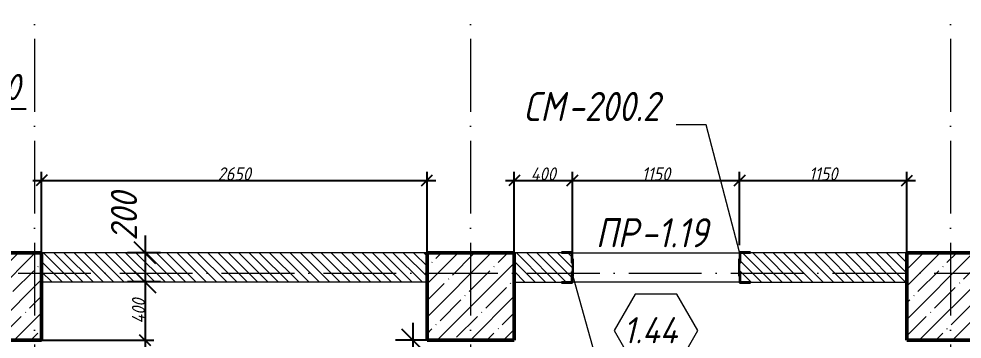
# Model space of a CAD drawing. Header units: millimetres. Extents: x -401725 to 250493, y 305116 to 802890.
# Drawn here: x -139157 to -132671, y 618845 to 621045 of the extents above; entities that cross this region are included whole.
import ezdxf

# ---------------------------------------------------------------- set-up
doc = ezdxf.new("R2010")
doc.units = ezdxf.units.MM
doc.linetypes.add('50_200_ШТРИХ_1Т_ш5_п1_п1_', pattern=[700, 500, -100, 0, -100])
for name, color, linetype, lineweight in [('A-____-____-DIMS', 7, 'Continuous', 9), ('A-DOOR-____-IDEN', 7, 'Continuous', 9), ('A-GENM-____-IDEN', 7, 'Continuous', 9), ('A-GENM-____-MCUT', 7, 'Continuous', 25), ('A-GENM-____-OTLN', 7, 'Continuous', 9), ('A-GENM-____-OTLN-1', 7, 'Continuous', 25), ('S-COLS-____-MCUT', 7, 'Continuous', 50), ('S-COLS-____-OTLN', 7, 'Continuous', 9), ('S-GRID-____-OTLN-1', 7, '50_200_ШТРИХ_1Т_ш5_п1_п1_', 9)]:
    doc.layers.add(name, color=color, linetype=linetype, lineweight=lineweight)
for name, color, linetype, lineweight, true_color in [('A-WALL-____-MCUT-4', 7, 'Continuous', 13, 0x000000), ('A-WALL-____-PATT-3', 9, 'Continuous', 9, 0x808080), ('I-WALL-____-OTLN-1', 7, 'Continuous', 9, 0x000000)]:
    doc.layers.add(name, color=color, linetype=linetype, lineweight=lineweight, true_color=true_color)
doc.styles.add('ISOCPEUR_I_10', font='isocpeui.ttf', dxfattribs={"width": 0.9, "height": 180})
doc.styles.add('ISOCPEUR_I_14', font='isocpeui.ttf', dxfattribs={"width": 0.9, "height": 180})
doc.styles.add('ISOCPEUR_I_2', font='isocpeui.ttf', dxfattribs={"width": 0.85, "height": 2.3})
doc.styles.add('ISOCPEUR_I_7', font='isocpeui.ttf', dxfattribs={"width": 0.9, "height": 90})
doc.dimstyles.new('ISO-1_8_0_9К_СРЕДНИЙ_Кладочные_2', dxfattribs={"dimscale": 304.8, "dimtxt": 89.638306, "dimasz": 0.246063, "dimexe": 0.19685, "dimexo": 0, "dimgap": 0, "dimtad": 1, "dimdec": 3, "dimrnd": 0.001, "dimdsep": 46, "dimtxsty": 'ISOCPEUR_I_7', "dimblk1": 'OBLIQUE', "dimblk2": 'OBLIQUE', "dimsah": 1, "dimcen": 0.09, "dimdle": 0.19685, "dimazin": 0, "dimtfac": 1, "dimtdec": 4, "dimtix": 1, "dimtmove": 1, "dimatfit": 3, "dimfxl": 1, "dimtvp": 1, "dimtolj": 1, "dimtzin": 0, "dimarcsym": 2})
doc.dimstyles.new('ISO-1_8_0_9К_СРЕДНИЙ_Кладочные_3', dxfattribs={"dimscale": 304.8, "dimtxt": 179.276612, "dimasz": 0.492126, "dimexe": 0.393701, "dimexo": 0, "dimgap": 0, "dimtad": 1, "dimdec": 3, "dimrnd": 0.001, "dimdsep": 46, "dimtxsty": 'ISOCPEUR_I_10', "dimblk1": 'OBLIQUE', "dimblk2": 'OBLIQUE', "dimsah": 1, "dimcen": 0.09, "dimdle": 0.393701, "dimazin": 0, "dimtfac": 1, "dimtdec": 4, "dimtix": 1, "dimtmove": 0, "dimatfit": 3, "dimfxl": 1, "dimtvp": 1, "dimtolj": 1, "dimtzin": 0, "dimarcsym": 2})
doc.dimstyles.new('ISO-1_8_0_9К_СРЕДНИЙ_Кладочные_5', dxfattribs={"dimscale": 304.8, "dimtxt": 179.276612, "dimasz": 0.492126, "dimexe": 0.393701, "dimexo": 0, "dimgap": 0, "dimtad": 1, "dimdec": 3, "dimrnd": 0.001, "dimdsep": 46, "dimtxsty": 'ISOCPEUR_I_10', "dimblk1": 'OBLIQUE', "dimblk2": 'OBLIQUE', "dimsah": 1, "dimcen": 0.09, "dimdle": 0.393701, "dimazin": 0, "dimtfac": 1, "dimtdec": 4, "dimtix": 1, "dimtmove": 2, "dimatfit": 3, "dimfxl": 1, "dimtvp": 1, "dimtolj": 1, "dimtzin": 0, "dimarcsym": 2})
doc.dimstyles.new('ISO-1_8_0_9К_СРЕДНИЙ_Кладочные_8', dxfattribs={"dimscale": 304.8, "dimtxt": 179.276612, "dimasz": 0.492126, "dimexe": 0.393701, "dimexo": 0, "dimgap": 0, "dimtad": 1, "dimdec": 3, "dimrnd": 0.001, "dimdsep": 46, "dimtxsty": 'ISOCPEUR_I_14', "dimblk1": 'OBLIQUE', "dimblk2": 'OBLIQUE', "dimsah": 1, "dimcen": 0.09, "dimdle": 0.393701, "dimazin": 0, "dimtfac": 1, "dimtdec": 4, "dimtix": 1, "dimtmove": 0, "dimatfit": 3, "dimfxl": 1, "dimtvp": 1, "dimtolj": 1, "dimtzin": 0, "dimarcsym": 2})
pattern_1 = [(135, (-175000.736, 544716.51), (-35.35534, -35.35534), [])]

# ---------------------------------------------------------------- blocks, each defined once
blk = doc.blocks.new('BSC_Колонна _Прямоугольная - 600х600-28080544-АР1_Кладочный план 1 этажа в осях 1-64_Ю-ЯЯ')
at = {"layer": 'S-COLS-____-OTLN'}
h = blk.add_hatch(dxfattribs=at)
h.set_pattern_fill('FP_94', color=256, style=0, pattern_type=2)
h.set_pattern_definition([(45, (-35700, -74421.04), (-114.04925, 114.04925), []), (45, (-35585.95, -74421.04), (-114.04925, 114.04925), [201.613, -40.323, 3.353, -36.97])])
h.paths.add_polyline_path([(-300, -300), (300, -300), (300, 300), (-300, 300)], flags=0)
at = {"layer": 'S-COLS-____-MCUT'}
for p, q in [((300, 300), (-300, 300)), ((-300, 300), (-300, -300)), ((300, -300), (300, 300)), ((-300, -300), (300, -300))]:
    blk.add_line(p, q, dxfattribs=at)
blk = doc.blocks.new('BSC_Колонна _Прямоугольная - 600х600-V98-АР1_Кладочный план 1 этажа в осях 1-64_Ю-ЯЯ')
at = {"layer": 'S-COLS-____-OTLN'}
h = blk.add_hatch(dxfattribs=at)
h.set_pattern_fill('FP_101', color=256, style=0, pattern_type=2)
h.set_pattern_definition([(45, (-38950, -74421.04), (-114.04925, 114.04925), []), (45, (-38835.95, -74421.04), (-114.04925, 114.04925), [201.613, -40.323, 3.353, -36.97])])
h.paths.add_polyline_path([(-300, -300), (300, -300), (300, 300), (-300, 300)], flags=0)
at = {"layer": 'S-COLS-____-MCUT'}
for p, q in [((300, 300), (-300, 300)), ((-300, 300), (-300, -300)), ((300, -300), (300, 300)), ((-300, -300), (300, -300))]:
    blk.add_line(p, q, dxfattribs=at)
blk = doc.blocks.new('BSC_Колонна _Прямоугольная - 600х600-V99-АР1_Кладочный план 1 этажа в осях 1-64_Ю-ЯЯ')
at = {"layer": 'S-COLS-____-OTLN'}
h = blk.add_hatch(dxfattribs=at)
h.set_pattern_fill('FP_102', color=256, style=0, pattern_type=2)
h.set_pattern_definition([(45, (-42250, -74421.04), (-114.04925, 114.04925), []), (45, (-42135.95, -74421.04), (-114.04925, 114.04925), [201.613, -40.323, 3.353, -36.97])])
h.paths.add_polyline_path([(-300, -300), (300, -300), (300, 300), (-300, 300)], flags=0)
at = {"layer": 'S-COLS-____-MCUT'}
for p, q in [((300, 300), (-300, 300)), ((-300, 300), (-300, -300)), ((300, -300), (300, 300)), ((-300, -300), (300, -300))]:
    blk.add_line(p, q, dxfattribs=at)
blk = doc.blocks.new('154_Стойка_СКБ_Уголок - СМ-2230_200-28216496-АР1_Кладочный план 1 этажа в осях 1-64_Ю-ЯЯ')
at = {"layer": 'A-GENM-____-MCUT'}
for p, q in [((125, 156), (125, 81)), ((200, 156), (125, 156)), ((131, 81), (131, 150)), ((131, 150), (200, 150)), ((200, 150), (200, 156)), ((125, 81), (131, 81)), ((131, 19), (125, 19)), ((125, 19), (125, -56)), ((131, -50), (131, 19)), ((125, -56), (200, -56)), ((200, -50), (131, -50)), ((200, -56), (200, -50))]:
    blk.add_line(p, q, dxfattribs=at)
blk = doc.blocks.new('Стойка_Влож_Полоса боковая - Полоса-28213942-АР1_Кладочный план 1 этажа в осях 1-64_Ю-ЯЯ')
at = {"layer": 'A-GENM-____-OTLN'}
for p, q in [((-5, 60), (0, 60)), ((-5, -60), (-5, 60)), ((0, 31), (0, -31)), ((0, -60), (-5, -60))]:
    blk.add_line(p, q, dxfattribs=at)
blk = doc.blocks.new('Марка проема - марка проема-27336095-АР1_Кладочный план 1 этажа в осях 1-64_Ю-ЯЯ')
at = {"layer": 'A-DOOR-____-IDEN'}
for p, q in [((-1.439, 0.159), (-2.877, -2.333)), ((1.439, 0.159), (-1.439, 0.159)), ((2.877, -2.333), (1.439, 0.159)), ((-2.877, -2.333), (-1.439, -4.825)), ((1.439, -4.825), (2.877, -2.333)), ((-1.439, -4.825), (1.439, -4.825))]:
    blk.add_line(p, q, dxfattribs=at)
blk = doc.blocks.new('_Oblique')
at = {"color": 0, "linetype": 'ByBlock', "lineweight": -2}
blk.add_line((-0.5, -0.5), (0.5, 0.5), dxfattribs=at)
blk = doc.blocks.new('*D12307')
at = {"layer": 'A-____-____-DIMS', "color": 0, "lineweight": -2, "transparency": 16777216}
for p, q in [((-139900.7, 619253.6), (-139900.7, 620546.7)), ((-139600.7, 619247.6), (-139600.7, 620546.7)), ((-140020.7, 620426.7), (-139600.7, 620426.7)), ((-139600.7, 620426.7), (-139106.6, 620426.7))]:
    blk.add_line(p, q, dxfattribs=at)
at = {"layer": 'Defpoints', "color": 0, "transparency": 16777216}
for p in [(-139600.7, 620426.7), (-139900.7, 619253.6), (-139600.7, 619247.6)]:
    blk.add_point(p, dxfattribs=at)
at = {"layer": 'A-____-____-DIMS', "color": 0, "lineweight": -2, "transparency": 16777216, "xscale": 150, "yscale": 150, "zscale": 150, "rotation": 180}
blk.add_blockref('_Oblique', (-139900.7, 620426.7), dxfattribs=at)
at = {"layer": 'A-____-____-DIMS', "color": 0, "lineweight": -2, "transparency": 16777216, "xscale": 150, "yscale": 150, "zscale": 150}
blk.add_blockref('_Oblique', (-139600.7, 620426.7), dxfattribs=at)
at = {"layer": 'A-____-____-DIMS', "color": 0, "transparency": 16777216, "insert": (-139483.5, 620666.7), "char_height": 180, "width": 409.578, "attachment_point": 1, "line_spacing_factor": 1.149209, "style": 'ISOCPEUR_I_10'}
blk.add_mtext('\\A1;300', dxfattribs=at)
blk = doc.blocks.new('*D12308')
at = {"layer": 'A-____-____-DIMS', "color": 0, "lineweight": -2, "transparency": 16777216}
for p, q in [((-139060.7, 619935.1), (-136290.7, 619935.1)), ((-139000.7, 619437.6), (-139000.7, 619995.1)), ((-136350.7, 619437.6), (-136350.7, 619995.1))]:
    blk.add_line(p, q, dxfattribs=at)
at = {"layer": 'Defpoints', "color": 0, "transparency": 16777216}
for p in [(-136350.7, 619935.1), (-139000.7, 619437.6), (-136350.7, 619437.6)]:
    blk.add_point(p, dxfattribs=at)
at = {"layer": 'A-____-____-DIMS', "color": 0, "lineweight": -2, "transparency": 16777216, "xscale": 75, "yscale": 75, "zscale": 75, "rotation": 180}
blk.add_blockref('_Oblique', (-139000.7, 619935.1), dxfattribs=at)
at = {"layer": 'A-____-____-DIMS', "color": 0, "lineweight": -2, "transparency": 16777216, "xscale": 75, "yscale": 75, "zscale": 75}
blk.add_blockref('_Oblique', (-136350.7, 619935.1), dxfattribs=at)
at = {"layer": 'A-____-____-DIMS', "color": 0, "transparency": 16777216, "insert": (-137675.7, 619980.1), "char_height": 90, "width": 546.104, "attachment_point": 5, "style": 'ISOCPEUR_I_7'}
blk.add_mtext('\\A1;2650', dxfattribs=at)
blk = doc.blocks.new('*D12309')
at = {"layer": 'A-____-____-DIMS', "color": 0, "lineweight": -2, "transparency": 16777216}
for p, q in [((-135810.7, 619934.8), (-135290.7, 619934.8)), ((-135750.7, 619437.2), (-135750.7, 619994.8)), ((-135350.7, 619443.2), (-135350.7, 619994.8))]:
    blk.add_line(p, q, dxfattribs=at)
at = {"layer": 'Defpoints', "color": 0, "transparency": 16777216}
for p in [(-135350.7, 619934.8), (-135750.7, 619437.2), (-135350.7, 619443.2)]:
    blk.add_point(p, dxfattribs=at)
at = {"layer": 'A-____-____-DIMS', "color": 0, "lineweight": -2, "transparency": 16777216, "xscale": 75, "yscale": 75, "zscale": 75, "rotation": 180}
blk.add_blockref('_Oblique', (-135750.7, 619934.8), dxfattribs=at)
at = {"layer": 'A-____-____-DIMS', "color": 0, "lineweight": -2, "transparency": 16777216, "xscale": 75, "yscale": 75, "zscale": 75}
blk.add_blockref('_Oblique', (-135350.7, 619934.8), dxfattribs=at)
at = {"layer": 'A-____-____-DIMS', "color": 0, "transparency": 16777216, "insert": (-135550.7, 619979.8), "char_height": 90, "width": 426.127, "attachment_point": 5, "style": 'ISOCPEUR_I_7'}
blk.add_mtext('\\A1;400', dxfattribs=at)
blk = doc.blocks.new('*D12310')
at = {"layer": 'A-____-____-DIMS', "color": 0, "lineweight": -2, "transparency": 16777216}
for p, q in [((-135410.7, 619934.8), (-134140.7, 619934.8)), ((-135350.7, 619443.2), (-135350.7, 619994.8)), ((-134200.7, 619491), (-134200.7, 619994.8))]:
    blk.add_line(p, q, dxfattribs=at)
at = {"layer": 'Defpoints', "color": 0, "transparency": 16777216}
for p in [(-134200.7, 619934.8), (-134200.7, 619491), (-135350.7, 619443.2)]:
    blk.add_point(p, dxfattribs=at)
at = {"layer": 'A-____-____-DIMS', "color": 0, "lineweight": -2, "transparency": 16777216, "xscale": 75, "yscale": 75, "zscale": 75, "rotation": 180}
blk.add_blockref('_Oblique', (-135350.7, 619934.8), dxfattribs=at)
at = {"layer": 'A-____-____-DIMS', "color": 0, "lineweight": -2, "transparency": 16777216, "xscale": 75, "yscale": 75, "zscale": 75}
blk.add_blockref('_Oblique', (-134200.7, 619934.8), dxfattribs=at)
at = {"layer": 'A-____-____-DIMS', "color": 0, "transparency": 16777216, "insert": (-134775.7, 619979.8), "char_height": 90, "width": 463.361, "attachment_point": 5, "style": 'ISOCPEUR_I_7'}
blk.add_mtext('\\A1;1150', dxfattribs=at)
blk = doc.blocks.new('*D12311')
at = {"layer": 'A-____-____-DIMS', "color": 0, "lineweight": -2, "transparency": 16777216}
for p, q in [((-134260.7, 619934.8), (-132990.7, 619934.8)), ((-134200.7, 619491), (-134200.7, 619994.8)), ((-133050.7, 619437.2), (-133050.7, 619994.8))]:
    blk.add_line(p, q, dxfattribs=at)
at = {"layer": 'Defpoints', "color": 0, "transparency": 16777216}
for p in [(-133050.7, 619934.8), (-134200.7, 619491), (-133050.7, 619437.2)]:
    blk.add_point(p, dxfattribs=at)
at = {"layer": 'A-____-____-DIMS', "color": 0, "lineweight": -2, "transparency": 16777216, "xscale": 75, "yscale": 75, "zscale": 75, "rotation": 180}
blk.add_blockref('_Oblique', (-134200.7, 619934.8), dxfattribs=at)
at = {"layer": 'A-____-____-DIMS', "color": 0, "lineweight": -2, "transparency": 16777216, "xscale": 75, "yscale": 75, "zscale": 75}
blk.add_blockref('_Oblique', (-133050.7, 619934.8), dxfattribs=at)
at = {"layer": 'A-____-____-DIMS', "color": 0, "transparency": 16777216, "insert": (-133625.7, 619979.8), "char_height": 90, "width": 463.361, "attachment_point": 5, "style": 'ISOCPEUR_I_7'}
blk.add_mtext('\\A1;1150', dxfattribs=at)
blk = doc.blocks.new('*D12615')
at = {"layer": 'A-____-____-DIMS', "color": 0, "lineweight": -2, "transparency": 16777216}
for p, q in [((-138289.5, 619557.6), (-138289.5, 619117.6)), ((-138183.4, 619437.6), (-138409.5, 619437.6)), ((-138183.4, 619237.6), (-138409.5, 619237.6))]:
    blk.add_line(p, q, dxfattribs=at)
at = {"layer": 'Defpoints', "color": 0, "transparency": 16777216}
for p in [(-138183.4, 619437.6), (-138289.5, 619237.6), (-138183.4, 619237.6)]:
    blk.add_point(p, dxfattribs=at)
at = {"layer": 'A-____-____-DIMS', "color": 0, "lineweight": -2, "transparency": 16777216, "xscale": 150, "yscale": 150, "zscale": 150}
for p, rotation in [((-138289.5, 619437.6), 90), ((-138289.5, 619237.6), 270)]:
    blk.add_blockref('_Oblique', p, dxfattribs=dict(at, rotation=rotation))
at = {"layer": 'A-____-____-DIMS', "color": 0, "transparency": 16777216, "insert": (-138524.6, 619521.3), "char_height": 180, "width": 409.578, "attachment_point": 1, "rotation": 90, "line_spacing_factor": 1.149209, "style": 'ISOCPEUR_I_10'}
blk.add_mtext('\\A1;200', dxfattribs=at)
blk = doc.blocks.new('*D12616')
at = {"layer": 'A-____-____-DIMS', "color": 0, "lineweight": -2, "transparency": 16777216}
for p, q in [((-138289.5, 619297.6), (-138289.5, 618777.6)), ((-138183.4, 619237.6), (-138349.5, 619237.6)), ((-139000.7, 618837.6), (-138229.5, 618837.6))]:
    blk.add_line(p, q, dxfattribs=at)
at = {"layer": 'Defpoints', "color": 0, "transparency": 16777216}
for p in [(-138183.4, 619237.6), (-139000.7, 618837.6), (-138289.5, 618837.6)]:
    blk.add_point(p, dxfattribs=at)
at = {"layer": 'A-____-____-DIMS', "color": 0, "lineweight": -2, "transparency": 16777216, "xscale": 75, "yscale": 75, "zscale": 75}
for p, rotation in [((-138289.5, 619237.6), 90), ((-138289.5, 618837.6), 270)]:
    blk.add_blockref('_Oblique', p, dxfattribs=dict(at, rotation=rotation))
at = {"layer": 'A-____-____-DIMS', "color": 0, "transparency": 16777216, "insert": (-138334.5, 619037.6), "char_height": 90, "width": 426.127, "attachment_point": 5, "rotation": 90, "style": 'ISOCPEUR_I_7'}
blk.add_mtext('\\A1;400', dxfattribs=at)
blk = doc.blocks.new('*D12617')
at = {"layer": 'A-____-____-DIMS', "color": 0, "lineweight": -2, "transparency": 16777216}
for p, q in [((-138289.5, 618897.6), (-138289.5, 616237.6)), ((-139000.7, 618837.6), (-138229.5, 618837.6)), ((-138950.7, 616297.6), (-138229.5, 616297.6))]:
    blk.add_line(p, q, dxfattribs=at)
at = {"layer": 'Defpoints', "color": 0, "transparency": 16777216}
for p in [(-139000.7, 618837.6), (-138950.7, 616297.6), (-138289.5, 616297.6)]:
    blk.add_point(p, dxfattribs=at)
at = {"layer": 'A-____-____-DIMS', "color": 0, "lineweight": -2, "transparency": 16777216, "xscale": 75, "yscale": 75, "zscale": 75}
for p, rotation in [((-138289.5, 618837.6), 90), ((-138289.5, 616297.6), 270)]:
    blk.add_blockref('_Oblique', p, dxfattribs=dict(at, rotation=rotation))
at = {"layer": 'A-____-____-DIMS', "color": 0, "transparency": 16777216, "insert": (-138334.5, 617567.6), "char_height": 90, "width": 562.653, "attachment_point": 5, "rotation": 90, "style": 'ISOCPEUR_I_7'}
blk.add_mtext('\\A1;2540', dxfattribs=at)
blk = doc.blocks.new('*D13238')
at = {"layer": 'A-____-____-DIMS', "color": 0, "lineweight": -2, "transparency": 16777216}
for p, q in [((-132308.4, 616657.6), (-132308.4, 618957.6)), ((-132450.7, 618837.6), (-132188.4, 618837.6)), ((-132900.7, 616777.6), (-132188.4, 616777.6))]:
    blk.add_line(p, q, dxfattribs=at)
at = {"layer": 'Defpoints', "color": 0, "transparency": 16777216}
for p in [(-132450.7, 618837.6), (-132308.4, 618837.6), (-132900.7, 616777.6)]:
    blk.add_point(p, dxfattribs=at)
at = {"layer": 'A-____-____-DIMS', "color": 0, "lineweight": -2, "transparency": 16777216, "xscale": 150, "yscale": 150, "zscale": 150}
for p, rotation in [((-132308.4, 618837.6), 90), ((-132308.4, 616777.6), 270)]:
    blk.add_blockref('_Oblique', p, dxfattribs=dict(at, rotation=rotation))
at = {"layer": 'A-____-____-DIMS', "color": 0, "transparency": 16777216, "insert": (-132398.4, 617807.6), "char_height": 180, "width": 546.104, "attachment_point": 5, "rotation": 90, "style": 'ISOCPEUR_I_14'}
blk.add_mtext('\\A1;2060', dxfattribs=at)
blk = doc.blocks.new('*D13242')
at = {"layer": 'A-____-____-DIMS', "color": 0, "lineweight": -2, "transparency": 16777216}
for p, q in [((-136447.9, 618957.6), (-136447.9, 616427.6)), ((-136350.7, 618837.6), (-136567.9, 618837.6)), ((-136050.7, 616547.6), (-136567.9, 616547.6))]:
    blk.add_line(p, q, dxfattribs=at)
at = {"layer": 'Defpoints', "color": 0, "transparency": 16777216}
for p in [(-136350.7, 618837.6), (-136447.9, 616547.6), (-136050.7, 616547.6)]:
    blk.add_point(p, dxfattribs=at)
at = {"layer": 'A-____-____-DIMS', "color": 0, "lineweight": -2, "transparency": 16777216, "xscale": 150, "yscale": 150, "zscale": 150}
for p, rotation in [((-136447.9, 618837.6), 90), ((-136447.9, 616547.6), 270)]:
    blk.add_blockref('_Oblique', p, dxfattribs=dict(at, rotation=rotation))
at = {"layer": 'A-____-____-DIMS', "color": 0, "transparency": 16777216, "insert": (-136537.9, 617692.6), "char_height": 180, "width": 546.104, "attachment_point": 5, "rotation": 90, "style": 'ISOCPEUR_I_14'}
blk.add_mtext('\\A1;2290', dxfattribs=at)

msp = doc.modelspace()

# ---------------------------------------------------------------- hatches: boundary and pattern name
at = {"layer": 'A-WALL-____-PATT-3'}
h = msp.add_hatch(dxfattribs=at)
h.set_pattern_fill('FP_6', color=256, style=0, pattern_type=2)
h.set_pattern_definition(pattern_1)
h.paths.add_polyline_path([(-136350.7357, 619237.5526), (-136350.7357, 619437.5526), (-139000.7357, 619437.5526), (-139000.7357, 619237.5526)], flags=0)
h = msp.add_hatch(dxfattribs=at)
h.set_pattern_fill('FP_6', color=256, style=0, pattern_type=2)
h.set_pattern_definition(pattern_1)
h.paths.add_polyline_path([(-134125.7357, 619237.2051), (-133050.7357, 619237.2051), (-133050.7357, 619437.2051), (-134194.7357, 619436.1616), (-134194.7357, 619368.2051), (-134200.7357, 619368.2051), (-134200.7357, 619306.2051), (-134194.7357, 619306.2051), (-134194.7357, 619237.2051)], flags=0)
h.paths.add_polyline_path([(-135750.7357, 619237.2051), (-135356.7357, 619237.2051), (-135356.7357, 619306.2051), (-135350.7357, 619306.2051), (-135350.7357, 619368.2051), (-135356.7357, 619368.2051), (-135356.7357, 619437.2051), (-135750.7357, 619437.2051), (-135750.7357, 619277.2051)], flags=0)

# ---------------------------------------------------------------- linework, layer by layer
at = {"layer": 'A-GENM-____-IDEN'}
for p, q in [((-134431.8712, 620315.9382), (-134638.0007, 620315.9382)), ((-134200.7357, 619443.2051), (-134431.8712, 620315.9382)), ((-135348.2357, 619277.2051), (-135073.1182, 618303.4421))]:
    msp.add_line(p, q, dxfattribs=at)
at = {"layer": 'A-WALL-____-MCUT-4'}
for p, q in [((-136350.7357, 619437.5526), (-139000.7357, 619437.5526)), ((-135425.7357, 619437.2051), (-135750.7357, 619437.2051)), ((-133050.7357, 619437.2051), (-134125.7357, 619437.2051)), ((-139000.7357, 619237.5526), (-136350.7357, 619237.5526)), ((-135750.7357, 619237.2051), (-135425.7357, 619237.2051)), ((-134125.7357, 619237.2051), (-133050.7357, 619237.2051))]:
    msp.add_line(p, q, dxfattribs=at)
at = {"layer": 'I-WALL-____-OTLN-1'}
for p, q in [((-135350.7357, 619437.2051), (-134200.7357, 619437.2051)), ((-134200.7357, 619237.2051), (-135350.7357, 619237.2051))]:
    msp.add_line(p, q, dxfattribs=at)
at = {"layer": 'S-GRID-____-OTLN-1'}
for p, q in [((-139050.7357, 635609.362), (-139050.7357, 597608.0984)), ((-136050.7357, 635609.362), (-136050.7357, 597608.0984)), ((-132750.7357, 635609.362), (-132750.7357, 611391.9943)), ((-140563.2897, 619297.5526), (-70926.3291, 619297.5526))]:
    msp.add_line(p, q, dxfattribs=at)

# ---------------------------------------------------------------- block references
at = {"layer": 'A-DOOR-____-IDEN', "xscale": 99.99999999999993, "yscale": 99.99999999999993, "zscale": 99.99999999999993}
msp.add_blockref('Марка проема - марка проема-27336095-АР1_Кладочный план 1 этажа в осях 1-64_Ю-ЯЯ', (-134775.7357, 619137.2051), dxfattribs=at)
at = {"layer": 'A-GENM-____-OTLN', "rotation": 180}
msp.add_blockref('Стойка_Влож_Полоса боковая - Полоса-28213942-АР1_Кладочный план 1 этажа в осях 1-64_Ю-ЯЯ', (-135350.7357, 619337.2051), dxfattribs=at)
at = {"layer": 'A-GENM-____-OTLN'}
msp.add_blockref('Стойка_Влож_Полоса боковая - Полоса-28213942-АР1_Кладочный план 1 этажа в осях 1-64_Ю-ЯЯ', (-134200.7357, 619337.2051), dxfattribs=at)
at = {"layer": 'A-GENM-____-OTLN-1', "rotation": 180}
msp.add_blockref('154_Стойка_СКБ_Уголок - СМ-2230_200-28216496-АР1_Кладочный план 1 этажа в осях 1-64_Ю-ЯЯ', (-135225.7357, 619387.2051), dxfattribs=at)
at = {"layer": 'A-GENM-____-OTLN-1'}
msp.add_blockref('154_Стойка_СКБ_Уголок - СМ-2230_200-28216496-АР1_Кладочный план 1 этажа в осях 1-64_Ю-ЯЯ', (-134325.7357, 619287.2051), dxfattribs=at)
at = {"layer": 'S-COLS-____-OTLN'}
for name, p in [('BSC_Колонна _Прямоугольная - 600х600-28080544-АР1_Кладочный план 1 этажа в осях 1-64_Ю-ЯЯ', (-139300.7357, 619137.5526)), ('BSC_Колонна _Прямоугольная - 600х600-V98-АР1_Кладочный план 1 этажа в осях 1-64_Ю-ЯЯ', (-136050.7357, 619137.5526)), ('BSC_Колонна _Прямоугольная - 600х600-V99-АР1_Кладочный план 1 этажа в осях 1-64_Ю-ЯЯ', (-132750.7357, 619137.5526))]:
    msp.add_blockref(name, p, dxfattribs=at)

# ---------------------------------------------------------------- texts
at = {"layer": 'A-DOOR-____-IDEN', "attachment_point": 1}
for s, insert, char_height, width, style in [('ПР', (-135189.9561, 619675.7246), 200, 375.18975, 'ISOCPEUR_I_2'), ('-1.19', (-134880.3936, 619675.7246), 200, 620.506125, 'ISOCPEUR_I_2'), ('1.44', (-135000.9248, 618996.0246), 180, 497.847937, 'ISOCPEUR_I_14')]:
    msp.add_mtext(s, dxfattribs=dict(at, insert=insert, char_height=char_height, width=width, style=style))
at = {"layer": 'A-GENM-____-IDEN', "char_height": 200, "attachment_point": 1, "style": 'ISOCPEUR_I_2'}
for s, insert, width in [('СМ', (-135686.0193, 620543.0543), 367.974562), ('-200.2', (-135382.4099, 620543.0543), 865.8225)]:
    msp.add_mtext(s, dxfattribs=dict(at, insert=insert, width=width))

# ---------------------------------------------------------------- dimensions: what is measured, and where the dimension line sits
at = {"layer": 'A-____-____-DIMS'}
dim = msp.add_linear_dim(base=(-139600.7357, 620426.6634), p1=(-139900.7357, 619253.5526), p2=(-139600.7357, 619247.5526), dimstyle='ISO-1_8_0_9К_СРЕДНИЙ_Кладочные_3', override={"dimpost": '<>', "dimfxl": 300.059994}, dxfattribs=at)
dim.commit()
dim.dimension.update_dxf_attribs({"geometry": '*D12307', "text_midpoint": (-139278.6721, 620426.6634), "dimtype": 160})
for base, p1, p2, override, picture, middle in [((-136350.7357, 619935.1382), (-139000.7357, 619437.5526), (-136350.7357, 619437.5526), {"dimpost": '<>', "dimfxl": 2650}, '*D12308', (-137675.7357, 619980.1382)), ((-135350.7357, 619934.7908), (-135750.7357, 619437.2051), (-135350.7357, 619443.2051), {"dimpost": '<>', "dimfxl": 400.044997}, '*D12309', (-135550.7357, 619979.7908)), ((-134200.7357, 619934.7908), (-135350.7357, 619443.2051), (-134200.7357, 619490.9593), {"dimpost": '<>', "dimfxl": 1150.99108}, '*D12310', (-134775.7357, 619979.7908)), ((-133050.7357, 619934.7908), (-134200.7357, 619490.9593), (-133050.7357, 619437.2051), {"dimpost": '<>', "dimfxl": 1151.255627}, '*D12311', (-133625.7357, 619979.7908))]:
    dim = msp.add_linear_dim(base=base, p1=p1, p2=p2, dimstyle='ISO-1_8_0_9К_СРЕДНИЙ_Кладочные_2', override=override, dxfattribs=at)
    dim.commit()
    dim.dimension.update_dxf_attribs({"geometry": picture, "text_midpoint": middle})
dim = msp.add_linear_dim(base=(-138289.4858, 619237.5526), p1=(-138183.4198, 619437.5526), p2=(-138183.4198, 619237.5526), angle=90, dimstyle='ISO-1_8_0_9К_СРЕДНИЙ_Кладочные_5', override={"dimpost": '<>', "dimfxl": 200}, dxfattribs=at)
dim.commit()
dim.dimension.update_dxf_attribs({"geometry": '*D12615', "text_midpoint": (-138404.6479, 619726.0817), "dimtype": 160, "text_rotation": 90})
for base, p1, p2, dimstyle, override, picture, middle in [((-138289.4858, 618837.5526), (-138183.4198, 619237.5526), (-139000.7357, 618837.5526), 'ISO-1_8_0_9К_СРЕДНИЙ_Кладочные_2', {"dimpost": '<>', "dimfxl": 909.947938}, '*D12616', (-138334.4858, 619037.5526)), ((-138289.4858, 616297.5526), (-139000.7357, 618837.5526), (-138950.7357, 616297.5526), 'ISO-1_8_0_9К_СРЕДНИЙ_Кладочные_2', {"dimpost": '<>', "dimfxl": 2540.492078}, '*D12617', (-138334.4858, 617567.5526)), ((-136447.8596, 616547.5526), (-136350.7357, 618837.5526), (-136050.7357, 616547.5526), 'ISO-1_8_0_9К_СРЕДНИЙ_Кладочные_8', {"dimpost": '<>', "dimfxl": 2309.567059}, '*D13242', (-136537.8596, 617692.5526)), ((-132308.4258, 618837.5526), (-132900.7357, 616777.5526), (-132450.7357, 618837.5526), 'ISO-1_8_0_9К_СРЕДНИЙ_Кладочные_8', {"dimpost": '<>', "dimfxl": 2108.57772}, '*D13238', (-132398.4258, 617807.5526))]:
    dim = msp.add_linear_dim(base=base, p1=p1, p2=p2, angle=90, dimstyle=dimstyle, override=override, dxfattribs=at)
    dim.commit()
    dim.dimension.update_dxf_attribs({"geometry": picture, "text_midpoint": middle})

doc.saveas('drawing.dxf')
